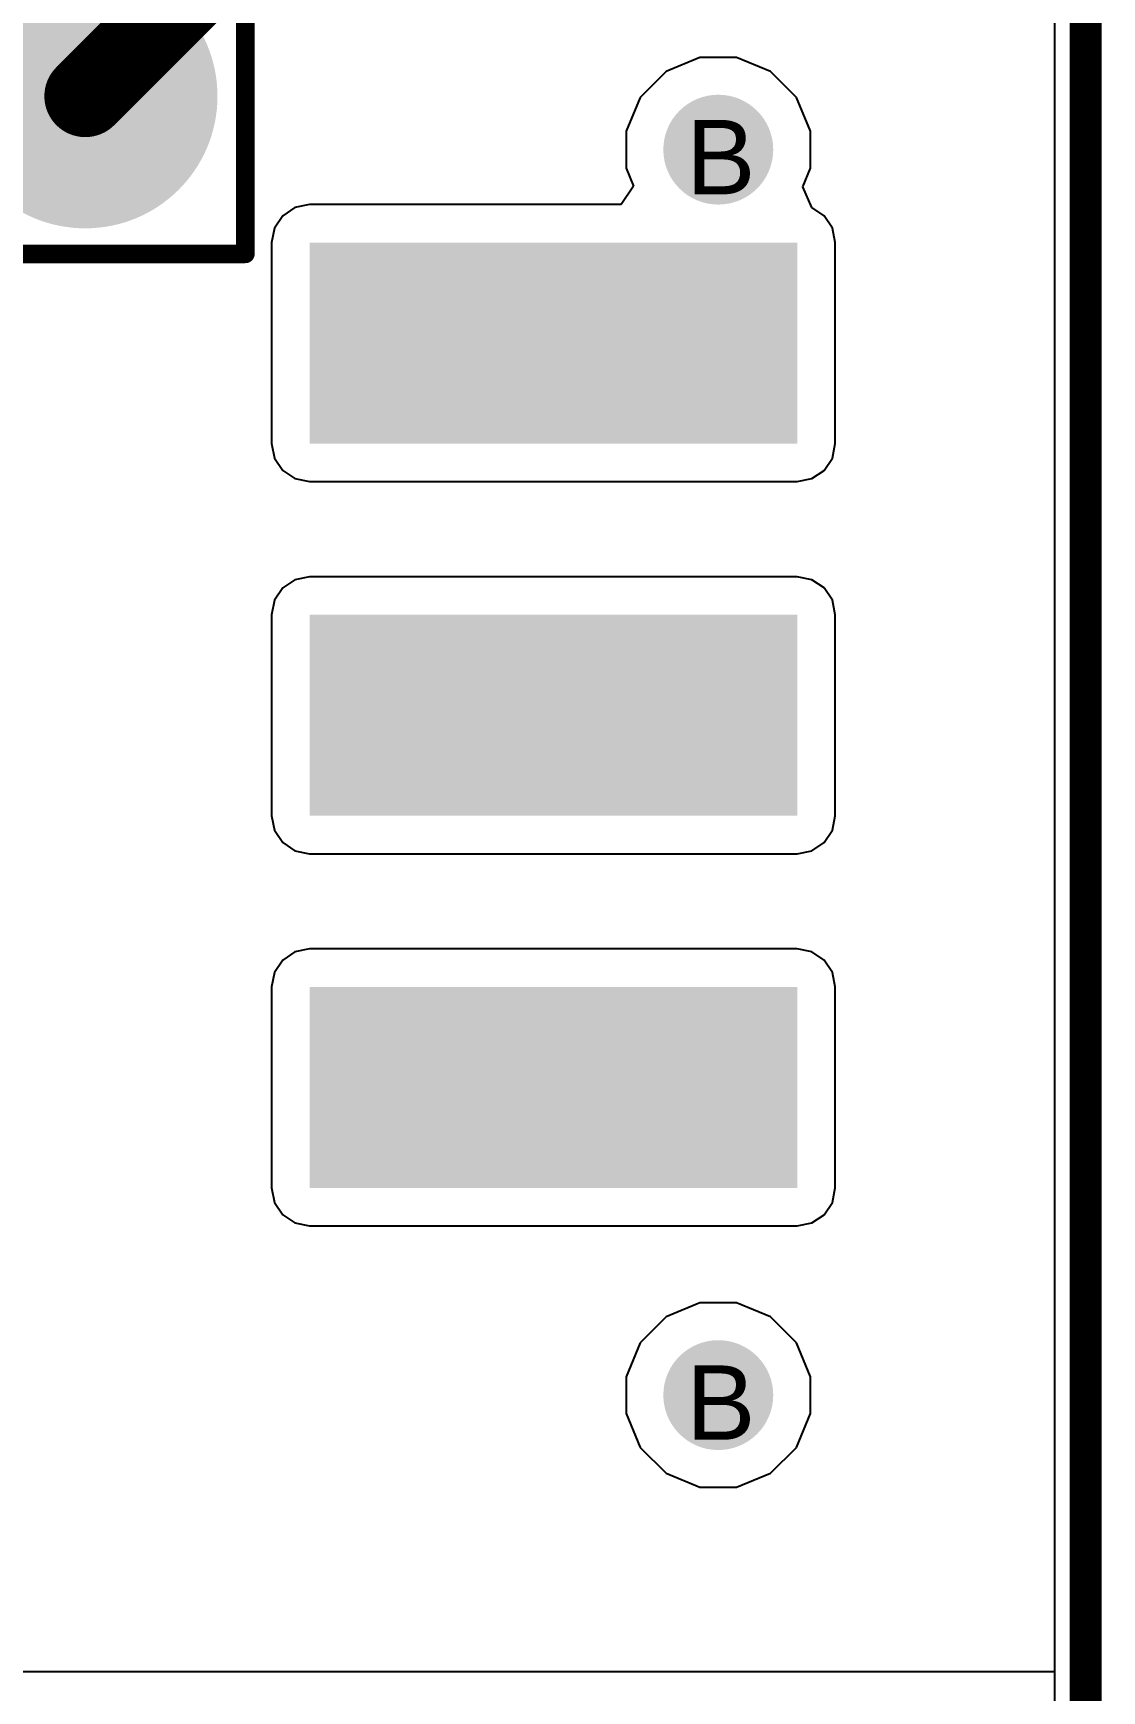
# Model space of a CAD drawing. Header units: inches. Extents: x 0 to 208, y 0 to 213.
# Drawn here: x 5.621 to 5.908, y 0.4509 to 0.8963 of the extents above; entities that cross this region are included whole.
import ezdxf

# ---------------------------------------------------------------- set-up
doc = ezdxf.new("R2010")
doc.units = ezdxf.units.IN
doc.header["$MEASUREMENT"] = 0
for name, color, linetype in [('Board_Outline', 216, 'Continuous'), ('Bottom Layer', 5, 'Continuous'), ('Bottom Overlay', 54, 'Continuous'), ('Bottom Solder', 6, 'Continuous'), ('Drill Drawing', 1, 'Continuous'), ('Keep-Out Layer', 6, 'Continuous'), ('L2_GND1', 16, 'Continuous'), ('L3_SIG1', 76, 'Continuous'), ('L4_PWR', 90, 'Continuous'), ('L5_GND2', 156, 'Continuous'), ('L6_SIG2', 130, 'Continuous'), ('L7_GND3', 216, 'Continuous'), ('Pad Holes', 156, 'Continuous'), ('Top Layer', 1, 'Continuous'), ('Top Overlay', 2, 'Continuous'), ('Top Paste', 8, 'Continuous'), ('Top Solder', 216, 'Continuous')]:
    doc.layers.add(name, color=color, linetype=linetype)
doc.styles.add('Arial', font='', dxfattribs={"height": 0.2})
doc.styles.get('Arial').set_extended_font_data('Arial')

# ---------------------------------------------------------------- blocks, each defined once
blk = doc.blocks.new('P____4_P___250')
at = {"layer": 'Top Layer'}
h = blk.add_hatch(color=1, dxfattribs=at)
edge = h.paths.add_edge_path()
edge.add_arc((-0.14764, 0), 0.0315, 0, 360)
h = blk.add_hatch(color=1, dxfattribs=at)
edge = h.paths.add_edge_path()
edge.add_arc((-0.04921, 0), 0.0315, 0, 360)
h = blk.add_hatch(color=1, dxfattribs=at)
edge = h.paths.add_edge_path()
edge.add_arc((0.04921, 0), 0.0315, 0, 360)
h = blk.add_hatch(color=1, dxfattribs=at)
edge = h.paths.add_edge_path()
edge.add_arc((0.14764, 0), 0.0315, 0, 360)
at = {"layer": 'Top Paste'}
h = blk.add_hatch(color=8, dxfattribs=at)
edge = h.paths.add_edge_path()
edge.add_arc((-0.14764, 0), 0.0315, 0, 360)
h = blk.add_hatch(color=8, dxfattribs=at)
edge = h.paths.add_edge_path()
edge.add_arc((-0.04921, 0), 0.0315, 0, 360)
h = blk.add_hatch(color=8, dxfattribs=at)
edge = h.paths.add_edge_path()
edge.add_arc((0.04921, 0), 0.0315, 0, 360)
h = blk.add_hatch(color=8, dxfattribs=at)
edge = h.paths.add_edge_path()
edge.add_arc((0.14764, 0), 0.0315, 0, 360)
at = {"layer": 'Top Solder'}
h = blk.add_hatch(color=216, dxfattribs=at)
edge = h.paths.add_edge_path()
edge.add_arc((-0.14764, 0), 0.0355, 0, 360)
h = blk.add_hatch(color=216, dxfattribs=at)
edge = h.paths.add_edge_path()
edge.add_arc((-0.04921, 0), 0.0355, 0, 360)
h = blk.add_hatch(color=216, dxfattribs=at)
edge = h.paths.add_edge_path()
edge.add_arc((0.04921, 0), 0.0355, 0, 360)
h = blk.add_hatch(color=216, dxfattribs=at)
edge = h.paths.add_edge_path()
edge.add_arc((0.14764, 0), 0.0355, 0, 360)
at = {"layer": 'Top Overlay'}
for points in [[(0.19, 0.043, 0.005, 0.005, 0), (-0.19, 0.043, 0.005, 0.005, 0)], [(-0.19, -0.043, 0.005, 0.005, 0), (-0.19, 0.043, 0.005, 0.005, 0)], [(0.19, -0.043, 0.005, 0.005, 0), (0.19, 0.043, 0.005, 0.005, 0)], [(-0.196, -0.005, 0.005, 0.005, 0), (-0.201, 0, 0.005, 0.005, 0)], [(-0.201, -0.01, 0.005, 0.005, 0), (-0.201, 0, 0.005, 0.005, 0)], [(-0.201, -0.01, 0.005, 0.005, 0), (-0.196, -0.005, 0.005, 0.005, 0)], [(0.19, -0.043, 0.005, 0.005, 0), (-0.19, -0.043, 0.005, 0.005, 0)]]:
    blk.add_lwpolyline(points, format="xyseb", dxfattribs=at)
for points in [[(-0.19125, 0.043, 0.0025, 0.0025, 1), (-0.18875, 0.043, 0.0025, 0.0025, 1)], [(-0.19125, 0.043, 0.0025, 0.0025, 1), (-0.18875, 0.043, 0.0025, 0.0025, 1)], [(0.18875, 0.043, 0.0025, 0.0025, 1), (0.19125, 0.043, 0.0025, 0.0025, 1)], [(0.18875, 0.043, 0.0025, 0.0025, 1), (0.19125, 0.043, 0.0025, 0.0025, 1)], [(-0.20225, 0, 0.0025, 0.0025, 1), (-0.19975, 0, 0.0025, 0.0025, 1)], [(-0.20225, 0, 0.0025, 0.0025, 1), (-0.19975, 0, 0.0025, 0.0025, 1)], [(-0.19725, -0.005, 0.0025, 0.0025, 1), (-0.19475, -0.005, 0.0025, 0.0025, 1)], [(-0.19725, -0.005, 0.0025, 0.0025, 1), (-0.19475, -0.005, 0.0025, 0.0025, 1)], [(-0.20225, -0.01, 0.0025, 0.0025, 1), (-0.19975, -0.01, 0.0025, 0.0025, 1)], [(-0.20225, -0.01, 0.0025, 0.0025, 1), (-0.19975, -0.01, 0.0025, 0.0025, 1)], [(-0.19125, -0.043, 0.0025, 0.0025, 1), (-0.18875, -0.043, 0.0025, 0.0025, 1)], [(-0.19125, -0.043, 0.0025, 0.0025, 1), (-0.18875, -0.043, 0.0025, 0.0025, 1)], [(0.18875, -0.043, 0.0025, 0.0025, 1), (0.19125, -0.043, 0.0025, 0.0025, 1)], [(0.18875, -0.043, 0.0025, 0.0025, 1), (0.19125, -0.043, 0.0025, 0.0025, 1)]]:
    blk.add_lwpolyline(points, format="xyseb", close=True, dxfattribs=at)
blk = doc.blocks.new('XKNANO_113_B_281')
at = {"layer": 'Bottom Solder'}
for points in [[(-0.20085, 0.22014), (-0.19285, 0.22014), (-0.19285, 0.21214), (-0.20085, 0.21214)], [(0.13379, 0.22014), (0.14179, 0.22014), (0.14179, 0.21214), (0.13379, 0.21214)]]:
    blk.add_hatch(color=6, dxfattribs=at).paths.add_polyline_path(points)
at = {"layer": 'Keep-Out Layer'}
for points in [[(-0.17189, 0.10636), (-0.11789, 0.10636), (-0.11789, 0.23736), (-0.17189, 0.23736)], [(-0.07189, 0.10637), (-0.01789, 0.10637), (-0.01789, 0.23737), (-0.07189, 0.23737)], [(0.02811, 0.10637), (0.08211, 0.10637), (0.08211, 0.23737), (0.02811, 0.23737)]]:
    blk.add_hatch(color=6, dxfattribs=at).paths.add_polyline_path(points)
at = {"layer": 'Pad Holes'}
h = blk.add_hatch(color=7, dxfattribs=at)
edge = h.paths.add_edge_path()
edge.add_arc((-0.19685, 0.21614), 0.01476, 0, 360)
h = blk.add_hatch(color=7, dxfattribs=at)
edge = h.paths.add_edge_path()
edge.add_arc((0.13779, 0.21614), 0.01476, 0, 360)
at = {"layer": 'Top Solder'}
for points in [[(-0.20085, 0.22014), (-0.19285, 0.22014), (-0.19285, 0.21214), (-0.20085, 0.21214)], [(0.13379, 0.22014), (0.14179, 0.22014), (0.14179, 0.21214), (0.13379, 0.21214)]]:
    blk.add_hatch(color=216, dxfattribs=at).paths.add_polyline_path(points)
at = {"layer": 'Bottom Overlay'}
blk.add_lwpolyline([(0.256, 0.313, 0.005, 0.005, 0), (-0.257, 0.313, 0.005, 0.005, 0)], format="xyseb", dxfattribs=at)

msp = doc.modelspace()

# ---------------------------------------------------------------- linework, layer by layer
at = {"layer": 'Board_Outline'}
msp.add_lwpolyline([(5.90551, 0, 0.005, 0.005, 0), (5.90551, 4.33071, 0.005, 0.005, 0)], format="xyseb", dxfattribs=at)
at = {"layer": 'Bottom Layer'}
msp.add_line((5.90551, 0.37443), (5.90551, 1.51), dxfattribs=at)
at = {"layer": 'L2_GND1'}
for p, q in [((5.89532, 1.66572), (5.89532, 0.019)), ((5.80007, 0.88976), (5.79097, 0.88599)), ((5.80993, 0.88976), (5.80007, 0.88976)), ((5.81903, 0.88599), (5.80993, 0.88976)), ((5.79097, 0.88599), (5.78401, 0.87903)), ((5.82599, 0.87903), (5.81903, 0.88599)), ((5.78401, 0.87903), (5.78024, 0.86993)), ((5.82976, 0.86993), (5.82599, 0.87903)), ((5.78024, 0.86993), (5.78024, 0.86007)), ((5.82976, 0.86007), (5.82976, 0.86993)), ((5.78024, 0.86007), (5.78224, 0.85523)), ((5.82768, 0.85504), (5.82976, 0.86007)), ((5.78224, 0.85523), (5.7789, 0.85023)), ((5.83012, 0.84946), (5.82768, 0.85504)), ((5.68801, 0.84725), (5.6858, 0.84394)), ((5.69132, 0.84946), (5.68801, 0.84725)), ((5.69522, 0.85023), (5.69132, 0.84946)), ((5.7789, 0.85023), (5.69522, 0.85023)), ((5.83343, 0.84725), (5.83012, 0.84946)), ((5.83564, 0.84394), (5.83343, 0.84725)), ((5.6858, 0.84394), (5.68502, 0.84004)), ((5.83642, 0.84004), (5.83564, 0.84394)), ((5.68502, 0.84004), (5.68502, 0.78604)), ((5.83642, 0.78604), (5.83642, 0.84004)), ((5.68502, 0.78604), (5.6858, 0.78214)), ((5.83564, 0.78214), (5.83642, 0.78604)), ((5.6858, 0.78214), (5.68801, 0.77883)), ((5.83343, 0.77883), (5.83564, 0.78214)), ((5.68801, 0.77883), (5.69132, 0.77662)), ((5.69132, 0.77662), (5.69522, 0.77584)), ((5.69522, 0.77584), (5.82622, 0.77584)), ((5.82622, 0.77584), (5.83012, 0.77662)), ((5.83012, 0.77662), (5.83343, 0.77883)), ((5.69132, 0.74946), (5.68801, 0.74725)), ((5.69522, 0.75023), (5.69132, 0.74946)), ((5.82622, 0.75023), (5.69522, 0.75023)), ((5.83012, 0.74946), (5.82622, 0.75023)), ((5.83343, 0.74725), (5.83012, 0.74946)), ((5.6858, 0.74394), (5.68503, 0.74004)), ((5.68801, 0.74725), (5.6858, 0.74394)), ((5.83564, 0.74394), (5.83343, 0.74725)), ((5.83642, 0.74004), (5.83564, 0.74394)), ((5.68503, 0.74004), (5.68503, 0.68604)), ((5.83642, 0.68604), (5.83642, 0.74004)), ((5.68503, 0.68604), (5.6858, 0.68214)), ((5.83564, 0.68214), (5.83642, 0.68604)), ((5.6858, 0.68214), (5.68801, 0.67883)), ((5.83343, 0.67883), (5.83564, 0.68214)), ((5.68801, 0.67883), (5.69132, 0.67662)), ((5.83012, 0.67662), (5.83343, 0.67883)), ((5.69132, 0.67662), (5.69522, 0.67584)), ((5.69522, 0.67584), (5.82622, 0.67584)), ((5.82622, 0.67584), (5.83012, 0.67662)), ((5.68801, 0.64725), (5.6858, 0.64394)), ((5.69132, 0.64946), (5.68801, 0.64725)), ((5.69522, 0.65023), (5.69132, 0.64946)), ((5.82622, 0.65023), (5.69522, 0.65023)), ((5.83012, 0.64946), (5.82622, 0.65023)), ((5.83343, 0.64725), (5.83012, 0.64946)), ((5.83564, 0.64394), (5.83343, 0.64725)), ((5.6858, 0.64394), (5.68503, 0.64004)), ((5.83642, 0.64004), (5.83564, 0.64394)), ((5.68503, 0.64004), (5.68503, 0.58604)), ((5.83642, 0.58604), (5.83642, 0.64004)), ((5.68503, 0.58604), (5.6858, 0.58214)), ((5.83564, 0.58214), (5.83642, 0.58604)), ((5.6858, 0.58214), (5.68801, 0.57883)), ((5.83343, 0.57883), (5.83564, 0.58214)), ((5.68801, 0.57883), (5.69132, 0.57662)), ((5.69132, 0.57662), (5.69522, 0.57584)), ((5.69522, 0.57584), (5.82622, 0.57584)), ((5.82622, 0.57584), (5.83012, 0.57662)), ((5.83012, 0.57662), (5.83343, 0.57883)), ((5.80007, 0.55512), (5.79097, 0.55135)), ((5.80993, 0.55512), (5.80007, 0.55512)), ((5.81903, 0.55135), (5.80993, 0.55512)), ((5.79097, 0.55135), (5.78401, 0.54438)), ((5.82599, 0.54438), (5.81903, 0.55135)), ((5.78401, 0.54438), (5.78024, 0.53528)), ((5.82976, 0.53528), (5.82599, 0.54438)), ((5.78024, 0.53528), (5.78024, 0.52543)), ((5.82976, 0.52543), (5.82976, 0.53528)), ((5.78024, 0.52543), (5.78401, 0.51633)), ((5.82599, 0.51633), (5.82976, 0.52543)), ((5.78401, 0.51633), (5.79097, 0.50936)), ((5.81903, 0.50936), (5.82599, 0.51633)), ((5.79097, 0.50936), (5.80007, 0.50559)), ((5.80993, 0.50559), (5.81903, 0.50936)), ((5.80007, 0.50559), (5.80993, 0.50559))]:
    msp.add_line(p, q, dxfattribs=at)
at = {"layer": 'L3_SIG1'}
for p, q in [((5.89532, 4.32051), (5.89532, 0.0102)), ((5.80007, 0.88976), (5.79097, 0.88599)), ((5.80993, 0.88976), (5.80007, 0.88976)), ((5.81903, 0.88599), (5.80993, 0.88976)), ((5.79097, 0.88599), (5.78401, 0.87903)), ((5.82599, 0.87903), (5.81903, 0.88599)), ((5.78401, 0.87903), (5.78024, 0.86993)), ((5.82976, 0.86993), (5.82599, 0.87903)), ((5.78024, 0.86993), (5.78024, 0.86007)), ((5.82976, 0.86007), (5.82976, 0.86993)), ((5.78024, 0.86007), (5.78224, 0.85523)), ((5.82768, 0.85504), (5.82976, 0.86007)), ((5.78224, 0.85523), (5.7789, 0.85023)), ((5.83012, 0.84946), (5.82768, 0.85504)), ((5.68801, 0.84725), (5.6858, 0.84394)), ((5.69132, 0.84946), (5.68801, 0.84725)), ((5.69522, 0.85023), (5.69132, 0.84946)), ((5.7789, 0.85023), (5.69522, 0.85023)), ((5.83343, 0.84725), (5.83012, 0.84946)), ((5.83564, 0.84394), (5.83343, 0.84725)), ((5.6858, 0.84394), (5.68502, 0.84004)), ((5.83642, 0.84004), (5.83564, 0.84394)), ((5.68502, 0.84004), (5.68502, 0.78604)), ((5.83642, 0.78604), (5.83642, 0.84004)), ((5.68502, 0.78604), (5.6858, 0.78214)), ((5.83564, 0.78214), (5.83642, 0.78604)), ((5.6858, 0.78214), (5.68801, 0.77883)), ((5.83343, 0.77883), (5.83564, 0.78214)), ((5.68801, 0.77883), (5.69132, 0.77662)), ((5.69132, 0.77662), (5.69522, 0.77584)), ((5.69522, 0.77584), (5.82622, 0.77584)), ((5.82622, 0.77584), (5.83012, 0.77662)), ((5.83012, 0.77662), (5.83343, 0.77883)), ((5.69132, 0.74946), (5.68801, 0.74725)), ((5.69522, 0.75023), (5.69132, 0.74946)), ((5.82622, 0.75023), (5.69522, 0.75023)), ((5.83012, 0.74946), (5.82622, 0.75023)), ((5.83343, 0.74725), (5.83012, 0.74946)), ((5.6858, 0.74394), (5.68503, 0.74004)), ((5.68801, 0.74725), (5.6858, 0.74394)), ((5.83564, 0.74394), (5.83343, 0.74725)), ((5.83642, 0.74004), (5.83564, 0.74394)), ((5.68503, 0.74004), (5.68503, 0.68604)), ((5.83642, 0.68604), (5.83642, 0.74004)), ((5.68503, 0.68604), (5.6858, 0.68214)), ((5.83564, 0.68214), (5.83642, 0.68604)), ((5.6858, 0.68214), (5.68801, 0.67883)), ((5.83343, 0.67883), (5.83564, 0.68214)), ((5.68801, 0.67883), (5.69132, 0.67662)), ((5.83012, 0.67662), (5.83343, 0.67883)), ((5.69132, 0.67662), (5.69522, 0.67584)), ((5.69522, 0.67584), (5.82622, 0.67584)), ((5.82622, 0.67584), (5.83012, 0.67662)), ((5.68801, 0.64725), (5.6858, 0.64394)), ((5.69132, 0.64946), (5.68801, 0.64725)), ((5.69522, 0.65023), (5.69132, 0.64946)), ((5.82622, 0.65023), (5.69522, 0.65023)), ((5.83012, 0.64946), (5.82622, 0.65023)), ((5.83343, 0.64725), (5.83012, 0.64946)), ((5.83564, 0.64394), (5.83343, 0.64725)), ((5.6858, 0.64394), (5.68503, 0.64004)), ((5.83642, 0.64004), (5.83564, 0.64394)), ((5.68503, 0.64004), (5.68503, 0.58604)), ((5.83642, 0.58604), (5.83642, 0.64004)), ((5.68503, 0.58604), (5.6858, 0.58214)), ((5.83564, 0.58214), (5.83642, 0.58604)), ((5.6858, 0.58214), (5.68801, 0.57883)), ((5.83343, 0.57883), (5.83564, 0.58214)), ((5.68801, 0.57883), (5.69132, 0.57662)), ((5.69132, 0.57662), (5.69522, 0.57584)), ((5.69522, 0.57584), (5.82622, 0.57584)), ((5.82622, 0.57584), (5.83012, 0.57662)), ((5.83012, 0.57662), (5.83343, 0.57883)), ((5.80007, 0.55512), (5.79097, 0.55135)), ((5.80993, 0.55512), (5.80007, 0.55512)), ((5.81903, 0.55135), (5.80993, 0.55512)), ((5.79097, 0.55135), (5.78401, 0.54438)), ((5.82599, 0.54438), (5.81903, 0.55135)), ((5.78401, 0.54438), (5.78024, 0.53528)), ((5.82976, 0.53528), (5.82599, 0.54438)), ((5.78024, 0.53528), (5.78024, 0.52543)), ((5.82976, 0.52543), (5.82976, 0.53528)), ((5.78024, 0.52543), (5.78401, 0.51633)), ((5.82599, 0.51633), (5.82976, 0.52543)), ((5.78401, 0.51633), (5.79097, 0.50936)), ((5.81903, 0.50936), (5.82599, 0.51633)), ((5.79097, 0.50936), (5.80007, 0.50559)), ((5.80993, 0.50559), (5.81903, 0.50936)), ((5.80007, 0.50559), (5.80993, 0.50559))]:
    msp.add_line(p, q, dxfattribs=at)
at = {"layer": 'L4_PWR'}
for p, q in [((5.89532, 1.66572), (5.89532, 0.456)), ((5.80007, 0.88976), (5.79097, 0.88599)), ((5.80993, 0.88976), (5.80007, 0.88976)), ((5.81903, 0.88599), (5.80993, 0.88976)), ((5.79097, 0.88599), (5.78401, 0.87903)), ((5.82599, 0.87903), (5.81903, 0.88599)), ((5.78401, 0.87903), (5.78024, 0.86993)), ((5.82976, 0.86993), (5.82599, 0.87903)), ((5.78024, 0.86993), (5.78024, 0.86007)), ((5.82976, 0.86007), (5.82976, 0.86993)), ((5.78024, 0.86007), (5.78224, 0.85523)), ((5.82768, 0.85504), (5.82976, 0.86007)), ((5.78224, 0.85523), (5.7789, 0.85023)), ((5.83012, 0.84946), (5.82768, 0.85504)), ((5.68801, 0.84725), (5.6858, 0.84394)), ((5.69132, 0.84946), (5.68801, 0.84725)), ((5.69522, 0.85023), (5.69132, 0.84946)), ((5.7789, 0.85023), (5.69522, 0.85023)), ((5.83343, 0.84725), (5.83012, 0.84946)), ((5.83564, 0.84394), (5.83343, 0.84725)), ((5.6858, 0.84394), (5.68502, 0.84004)), ((5.83642, 0.84004), (5.83564, 0.84394)), ((5.68502, 0.84004), (5.68502, 0.78604)), ((5.83642, 0.78604), (5.83642, 0.84004)), ((5.68502, 0.78604), (5.6858, 0.78214)), ((5.83564, 0.78214), (5.83642, 0.78604)), ((5.6858, 0.78214), (5.68801, 0.77883)), ((5.83343, 0.77883), (5.83564, 0.78214)), ((5.68801, 0.77883), (5.69132, 0.77662)), ((5.69132, 0.77662), (5.69522, 0.77584)), ((5.69522, 0.77584), (5.82622, 0.77584)), ((5.82622, 0.77584), (5.83012, 0.77662)), ((5.83012, 0.77662), (5.83343, 0.77883)), ((5.69132, 0.74946), (5.68801, 0.74725)), ((5.69522, 0.75023), (5.69132, 0.74946)), ((5.82622, 0.75023), (5.69522, 0.75023)), ((5.83012, 0.74946), (5.82622, 0.75023)), ((5.83343, 0.74725), (5.83012, 0.74946)), ((5.6858, 0.74394), (5.68503, 0.74004)), ((5.68801, 0.74725), (5.6858, 0.74394)), ((5.83564, 0.74394), (5.83343, 0.74725)), ((5.83642, 0.74004), (5.83564, 0.74394)), ((5.68503, 0.74004), (5.68503, 0.68604)), ((5.83642, 0.68604), (5.83642, 0.74004)), ((5.68503, 0.68604), (5.6858, 0.68214)), ((5.83564, 0.68214), (5.83642, 0.68604)), ((5.6858, 0.68214), (5.68801, 0.67883)), ((5.83343, 0.67883), (5.83564, 0.68214)), ((5.68801, 0.67883), (5.69132, 0.67662)), ((5.83012, 0.67662), (5.83343, 0.67883)), ((5.69132, 0.67662), (5.69522, 0.67584)), ((5.69522, 0.67584), (5.82622, 0.67584)), ((5.82622, 0.67584), (5.83012, 0.67662)), ((5.68801, 0.64725), (5.6858, 0.64394)), ((5.69132, 0.64946), (5.68801, 0.64725)), ((5.69522, 0.65023), (5.69132, 0.64946)), ((5.82622, 0.65023), (5.69522, 0.65023)), ((5.83012, 0.64946), (5.82622, 0.65023)), ((5.83343, 0.64725), (5.83012, 0.64946)), ((5.83564, 0.64394), (5.83343, 0.64725)), ((5.6858, 0.64394), (5.68503, 0.64004)), ((5.83642, 0.64004), (5.83564, 0.64394)), ((5.68503, 0.64004), (5.68503, 0.58604)), ((5.83642, 0.58604), (5.83642, 0.64004)), ((5.68503, 0.58604), (5.6858, 0.58214)), ((5.83564, 0.58214), (5.83642, 0.58604)), ((5.6858, 0.58214), (5.68801, 0.57883)), ((5.83343, 0.57883), (5.83564, 0.58214)), ((5.68801, 0.57883), (5.69132, 0.57662)), ((5.69132, 0.57662), (5.69522, 0.57584)), ((5.69522, 0.57584), (5.82622, 0.57584)), ((5.82622, 0.57584), (5.83012, 0.57662)), ((5.83012, 0.57662), (5.83343, 0.57883)), ((5.80007, 0.55512), (5.79097, 0.55135)), ((5.80993, 0.55512), (5.80007, 0.55512)), ((5.81903, 0.55135), (5.80993, 0.55512)), ((5.79097, 0.55135), (5.78401, 0.54438)), ((5.82599, 0.54438), (5.81903, 0.55135)), ((5.78401, 0.54438), (5.78024, 0.53528)), ((5.82976, 0.53528), (5.82599, 0.54438)), ((5.78024, 0.53528), (5.78024, 0.52543)), ((5.82976, 0.52543), (5.82976, 0.53528)), ((5.78024, 0.52543), (5.78401, 0.51633)), ((5.82599, 0.51633), (5.82976, 0.52543)), ((5.78401, 0.51633), (5.79097, 0.50936)), ((5.81903, 0.50936), (5.82599, 0.51633)), ((5.79097, 0.50936), (5.80007, 0.50559)), ((5.80993, 0.50559), (5.81903, 0.50936)), ((5.80007, 0.50559), (5.80993, 0.50559)), ((5.89532, 0.456), (5.103, 0.456))]:
    msp.add_line(p, q, dxfattribs=at)
at = {"layer": 'L5_GND2'}
for p, q in [((5.89532, 4.32051), (5.89532, 0.0102)), ((5.80007, 0.88976), (5.79097, 0.88599)), ((5.80993, 0.88976), (5.80007, 0.88976)), ((5.81903, 0.88599), (5.80993, 0.88976)), ((5.79097, 0.88599), (5.78401, 0.87903)), ((5.82599, 0.87903), (5.81903, 0.88599)), ((5.78401, 0.87903), (5.78024, 0.86993)), ((5.82976, 0.86993), (5.82599, 0.87903)), ((5.78024, 0.86993), (5.78024, 0.86007)), ((5.82976, 0.86007), (5.82976, 0.86993)), ((5.78024, 0.86007), (5.78224, 0.85523)), ((5.82768, 0.85504), (5.82976, 0.86007)), ((5.78224, 0.85523), (5.7789, 0.85023)), ((5.83012, 0.84946), (5.82768, 0.85504)), ((5.68801, 0.84725), (5.6858, 0.84394)), ((5.69132, 0.84946), (5.68801, 0.84725)), ((5.69522, 0.85023), (5.69132, 0.84946)), ((5.7789, 0.85023), (5.69522, 0.85023)), ((5.83343, 0.84725), (5.83012, 0.84946)), ((5.83564, 0.84394), (5.83343, 0.84725)), ((5.6858, 0.84394), (5.68502, 0.84004)), ((5.83642, 0.84004), (5.83564, 0.84394)), ((5.68502, 0.84004), (5.68502, 0.78604)), ((5.83642, 0.78604), (5.83642, 0.84004)), ((5.68502, 0.78604), (5.6858, 0.78214)), ((5.83564, 0.78214), (5.83642, 0.78604)), ((5.6858, 0.78214), (5.68801, 0.77883)), ((5.83343, 0.77883), (5.83564, 0.78214)), ((5.68801, 0.77883), (5.69132, 0.77662)), ((5.69132, 0.77662), (5.69522, 0.77584)), ((5.69522, 0.77584), (5.82622, 0.77584)), ((5.82622, 0.77584), (5.83012, 0.77662)), ((5.83012, 0.77662), (5.83343, 0.77883)), ((5.69132, 0.74946), (5.68801, 0.74725)), ((5.69522, 0.75023), (5.69132, 0.74946)), ((5.82622, 0.75023), (5.69522, 0.75023)), ((5.83012, 0.74946), (5.82622, 0.75023)), ((5.83343, 0.74725), (5.83012, 0.74946)), ((5.6858, 0.74394), (5.68503, 0.74004)), ((5.68801, 0.74725), (5.6858, 0.74394)), ((5.83564, 0.74394), (5.83343, 0.74725)), ((5.83642, 0.74004), (5.83564, 0.74394)), ((5.68503, 0.74004), (5.68503, 0.68604)), ((5.83642, 0.68604), (5.83642, 0.74004)), ((5.68503, 0.68604), (5.6858, 0.68214)), ((5.83564, 0.68214), (5.83642, 0.68604)), ((5.6858, 0.68214), (5.68801, 0.67883)), ((5.83343, 0.67883), (5.83564, 0.68214)), ((5.68801, 0.67883), (5.69132, 0.67662)), ((5.83012, 0.67662), (5.83343, 0.67883)), ((5.69132, 0.67662), (5.69522, 0.67584)), ((5.69522, 0.67584), (5.82622, 0.67584)), ((5.82622, 0.67584), (5.83012, 0.67662)), ((5.68801, 0.64725), (5.6858, 0.64394)), ((5.69132, 0.64946), (5.68801, 0.64725)), ((5.69522, 0.65023), (5.69132, 0.64946)), ((5.82622, 0.65023), (5.69522, 0.65023)), ((5.83012, 0.64946), (5.82622, 0.65023)), ((5.83343, 0.64725), (5.83012, 0.64946)), ((5.83564, 0.64394), (5.83343, 0.64725)), ((5.6858, 0.64394), (5.68503, 0.64004)), ((5.83642, 0.64004), (5.83564, 0.64394)), ((5.68503, 0.64004), (5.68503, 0.58604)), ((5.83642, 0.58604), (5.83642, 0.64004)), ((5.68503, 0.58604), (5.6858, 0.58214)), ((5.83564, 0.58214), (5.83642, 0.58604)), ((5.6858, 0.58214), (5.68801, 0.57883)), ((5.83343, 0.57883), (5.83564, 0.58214)), ((5.68801, 0.57883), (5.69132, 0.57662)), ((5.69132, 0.57662), (5.69522, 0.57584)), ((5.69522, 0.57584), (5.82622, 0.57584)), ((5.82622, 0.57584), (5.83012, 0.57662)), ((5.83012, 0.57662), (5.83343, 0.57883)), ((5.80007, 0.55512), (5.79097, 0.55135)), ((5.80993, 0.55512), (5.80007, 0.55512)), ((5.81903, 0.55135), (5.80993, 0.55512)), ((5.79097, 0.55135), (5.78401, 0.54438)), ((5.82599, 0.54438), (5.81903, 0.55135)), ((5.78401, 0.54438), (5.78024, 0.53528)), ((5.82976, 0.53528), (5.82599, 0.54438)), ((5.78024, 0.53528), (5.78024, 0.52543)), ((5.82976, 0.52543), (5.82976, 0.53528)), ((5.78024, 0.52543), (5.78401, 0.51633)), ((5.82599, 0.51633), (5.82976, 0.52543)), ((5.78401, 0.51633), (5.79097, 0.50936)), ((5.81903, 0.50936), (5.82599, 0.51633)), ((5.79097, 0.50936), (5.80007, 0.50559)), ((5.80993, 0.50559), (5.81903, 0.50936)), ((5.80007, 0.50559), (5.80993, 0.50559))]:
    msp.add_line(p, q, dxfattribs=at)
at = {"layer": 'L6_SIG2'}
for p, q in [((5.89532, 4.32051), (5.89532, 0.0102)), ((5.80007, 0.88976), (5.79097, 0.88599)), ((5.80993, 0.88976), (5.80007, 0.88976)), ((5.81903, 0.88599), (5.80993, 0.88976)), ((5.79097, 0.88599), (5.78401, 0.87903)), ((5.82599, 0.87903), (5.81903, 0.88599)), ((5.78401, 0.87903), (5.78024, 0.86993)), ((5.82976, 0.86993), (5.82599, 0.87903)), ((5.78024, 0.86993), (5.78024, 0.86007)), ((5.82976, 0.86007), (5.82976, 0.86993)), ((5.78024, 0.86007), (5.78224, 0.85523)), ((5.82768, 0.85504), (5.82976, 0.86007)), ((5.78224, 0.85523), (5.7789, 0.85023)), ((5.83012, 0.84946), (5.82768, 0.85504)), ((5.68801, 0.84725), (5.6858, 0.84394)), ((5.69132, 0.84946), (5.68801, 0.84725)), ((5.69522, 0.85023), (5.69132, 0.84946)), ((5.7789, 0.85023), (5.69522, 0.85023)), ((5.83343, 0.84725), (5.83012, 0.84946)), ((5.83564, 0.84394), (5.83343, 0.84725)), ((5.6858, 0.84394), (5.68502, 0.84004)), ((5.83642, 0.84004), (5.83564, 0.84394)), ((5.68502, 0.84004), (5.68502, 0.78604)), ((5.83642, 0.78604), (5.83642, 0.84004)), ((5.68502, 0.78604), (5.6858, 0.78214)), ((5.83564, 0.78214), (5.83642, 0.78604)), ((5.6858, 0.78214), (5.68801, 0.77883)), ((5.83343, 0.77883), (5.83564, 0.78214)), ((5.68801, 0.77883), (5.69132, 0.77662)), ((5.69132, 0.77662), (5.69522, 0.77584)), ((5.69522, 0.77584), (5.82622, 0.77584)), ((5.82622, 0.77584), (5.83012, 0.77662)), ((5.83012, 0.77662), (5.83343, 0.77883)), ((5.69132, 0.74946), (5.68801, 0.74725)), ((5.69522, 0.75023), (5.69132, 0.74946)), ((5.82622, 0.75023), (5.69522, 0.75023)), ((5.83012, 0.74946), (5.82622, 0.75023)), ((5.83343, 0.74725), (5.83012, 0.74946)), ((5.6858, 0.74394), (5.68503, 0.74004)), ((5.68801, 0.74725), (5.6858, 0.74394)), ((5.83564, 0.74394), (5.83343, 0.74725)), ((5.83642, 0.74004), (5.83564, 0.74394)), ((5.68503, 0.74004), (5.68503, 0.68604)), ((5.83642, 0.68604), (5.83642, 0.74004)), ((5.68503, 0.68604), (5.6858, 0.68214)), ((5.83564, 0.68214), (5.83642, 0.68604)), ((5.6858, 0.68214), (5.68801, 0.67883)), ((5.83343, 0.67883), (5.83564, 0.68214)), ((5.68801, 0.67883), (5.69132, 0.67662)), ((5.83012, 0.67662), (5.83343, 0.67883)), ((5.69132, 0.67662), (5.69522, 0.67584)), ((5.69522, 0.67584), (5.82622, 0.67584)), ((5.82622, 0.67584), (5.83012, 0.67662)), ((5.68801, 0.64725), (5.6858, 0.64394)), ((5.69132, 0.64946), (5.68801, 0.64725)), ((5.69522, 0.65023), (5.69132, 0.64946)), ((5.82622, 0.65023), (5.69522, 0.65023)), ((5.83012, 0.64946), (5.82622, 0.65023)), ((5.83343, 0.64725), (5.83012, 0.64946)), ((5.83564, 0.64394), (5.83343, 0.64725)), ((5.6858, 0.64394), (5.68503, 0.64004)), ((5.83642, 0.64004), (5.83564, 0.64394)), ((5.68503, 0.64004), (5.68503, 0.58604)), ((5.83642, 0.58604), (5.83642, 0.64004)), ((5.68503, 0.58604), (5.6858, 0.58214)), ((5.83564, 0.58214), (5.83642, 0.58604)), ((5.6858, 0.58214), (5.68801, 0.57883)), ((5.83343, 0.57883), (5.83564, 0.58214)), ((5.68801, 0.57883), (5.69132, 0.57662)), ((5.69132, 0.57662), (5.69522, 0.57584)), ((5.69522, 0.57584), (5.82622, 0.57584)), ((5.82622, 0.57584), (5.83012, 0.57662)), ((5.83012, 0.57662), (5.83343, 0.57883)), ((5.80007, 0.55512), (5.79097, 0.55135)), ((5.80993, 0.55512), (5.80007, 0.55512)), ((5.81903, 0.55135), (5.80993, 0.55512)), ((5.79097, 0.55135), (5.78401, 0.54438)), ((5.82599, 0.54438), (5.81903, 0.55135)), ((5.78401, 0.54438), (5.78024, 0.53528)), ((5.82976, 0.53528), (5.82599, 0.54438)), ((5.78024, 0.53528), (5.78024, 0.52543)), ((5.82976, 0.52543), (5.82976, 0.53528)), ((5.78024, 0.52543), (5.78401, 0.51633)), ((5.82599, 0.51633), (5.82976, 0.52543)), ((5.78401, 0.51633), (5.79097, 0.50936)), ((5.81903, 0.50936), (5.82599, 0.51633)), ((5.79097, 0.50936), (5.80007, 0.50559)), ((5.80993, 0.50559), (5.81903, 0.50936)), ((5.80007, 0.50559), (5.80993, 0.50559))]:
    msp.add_line(p, q, dxfattribs=at)
at = {"layer": 'L7_GND3'}
for p, q in [((5.89532, 4.32051), (5.89532, 0.0102)), ((5.80007, 0.88976), (5.79097, 0.88599)), ((5.80993, 0.88976), (5.80007, 0.88976)), ((5.81903, 0.88599), (5.80993, 0.88976)), ((5.79097, 0.88599), (5.78401, 0.87903)), ((5.82599, 0.87903), (5.81903, 0.88599)), ((5.78401, 0.87903), (5.78024, 0.86993)), ((5.82976, 0.86993), (5.82599, 0.87903)), ((5.78024, 0.86993), (5.78024, 0.86007)), ((5.82976, 0.86007), (5.82976, 0.86993)), ((5.78024, 0.86007), (5.78224, 0.85523)), ((5.82768, 0.85504), (5.82976, 0.86007)), ((5.78224, 0.85523), (5.7789, 0.85023)), ((5.83012, 0.84946), (5.82768, 0.85504)), ((5.68801, 0.84725), (5.6858, 0.84394)), ((5.69132, 0.84946), (5.68801, 0.84725)), ((5.69522, 0.85023), (5.69132, 0.84946)), ((5.7789, 0.85023), (5.69522, 0.85023)), ((5.83343, 0.84725), (5.83012, 0.84946)), ((5.83564, 0.84394), (5.83343, 0.84725)), ((5.6858, 0.84394), (5.68502, 0.84004)), ((5.83642, 0.84004), (5.83564, 0.84394)), ((5.68502, 0.84004), (5.68502, 0.78604)), ((5.83642, 0.78604), (5.83642, 0.84004)), ((5.68502, 0.78604), (5.6858, 0.78214)), ((5.83564, 0.78214), (5.83642, 0.78604)), ((5.6858, 0.78214), (5.68801, 0.77883)), ((5.83343, 0.77883), (5.83564, 0.78214)), ((5.68801, 0.77883), (5.69132, 0.77662)), ((5.69132, 0.77662), (5.69522, 0.77584)), ((5.69522, 0.77584), (5.82622, 0.77584)), ((5.82622, 0.77584), (5.83012, 0.77662)), ((5.83012, 0.77662), (5.83343, 0.77883)), ((5.69132, 0.74946), (5.68801, 0.74725)), ((5.69522, 0.75023), (5.69132, 0.74946)), ((5.82622, 0.75023), (5.69522, 0.75023)), ((5.83012, 0.74946), (5.82622, 0.75023)), ((5.83343, 0.74725), (5.83012, 0.74946)), ((5.6858, 0.74394), (5.68503, 0.74004)), ((5.68801, 0.74725), (5.6858, 0.74394)), ((5.83564, 0.74394), (5.83343, 0.74725)), ((5.83642, 0.74004), (5.83564, 0.74394)), ((5.68503, 0.74004), (5.68503, 0.68604)), ((5.83642, 0.68604), (5.83642, 0.74004)), ((5.68503, 0.68604), (5.6858, 0.68214)), ((5.83564, 0.68214), (5.83642, 0.68604)), ((5.6858, 0.68214), (5.68801, 0.67883)), ((5.83343, 0.67883), (5.83564, 0.68214)), ((5.68801, 0.67883), (5.69132, 0.67662)), ((5.83012, 0.67662), (5.83343, 0.67883)), ((5.69132, 0.67662), (5.69522, 0.67584)), ((5.69522, 0.67584), (5.82622, 0.67584)), ((5.82622, 0.67584), (5.83012, 0.67662)), ((5.68801, 0.64725), (5.6858, 0.64394)), ((5.69132, 0.64946), (5.68801, 0.64725)), ((5.69522, 0.65023), (5.69132, 0.64946)), ((5.82622, 0.65023), (5.69522, 0.65023)), ((5.83012, 0.64946), (5.82622, 0.65023)), ((5.83343, 0.64725), (5.83012, 0.64946)), ((5.83564, 0.64394), (5.83343, 0.64725)), ((5.6858, 0.64394), (5.68503, 0.64004)), ((5.83642, 0.64004), (5.83564, 0.64394)), ((5.68503, 0.64004), (5.68503, 0.58604)), ((5.83642, 0.58604), (5.83642, 0.64004)), ((5.68503, 0.58604), (5.6858, 0.58214)), ((5.83564, 0.58214), (5.83642, 0.58604)), ((5.6858, 0.58214), (5.68801, 0.57883)), ((5.83343, 0.57883), (5.83564, 0.58214)), ((5.68801, 0.57883), (5.69132, 0.57662)), ((5.69132, 0.57662), (5.69522, 0.57584)), ((5.69522, 0.57584), (5.82622, 0.57584)), ((5.82622, 0.57584), (5.83012, 0.57662)), ((5.83012, 0.57662), (5.83343, 0.57883)), ((5.80007, 0.55512), (5.79097, 0.55135)), ((5.80993, 0.55512), (5.80007, 0.55512)), ((5.81903, 0.55135), (5.80993, 0.55512)), ((5.79097, 0.55135), (5.78401, 0.54438)), ((5.82599, 0.54438), (5.81903, 0.55135)), ((5.78401, 0.54438), (5.78024, 0.53528)), ((5.82976, 0.53528), (5.82599, 0.54438)), ((5.78024, 0.53528), (5.78024, 0.52543)), ((5.82976, 0.52543), (5.82976, 0.53528)), ((5.78024, 0.52543), (5.78401, 0.51633)), ((5.82599, 0.51633), (5.82976, 0.52543)), ((5.78401, 0.51633), (5.79097, 0.50936)), ((5.81903, 0.50936), (5.82599, 0.51633)), ((5.79097, 0.50936), (5.80007, 0.50559)), ((5.80993, 0.50559), (5.81903, 0.50936)), ((5.80007, 0.50559), (5.80993, 0.50559))]:
    msp.add_line(p, q, dxfattribs=at)
at = {"layer": 'Top Layer'}
for p, q in [((5.89532, 4.32051), (5.89532, 0.0102)), ((5.80007, 0.88976), (5.79097, 0.88599)), ((5.80993, 0.88976), (5.80007, 0.88976)), ((5.81903, 0.88599), (5.80993, 0.88976)), ((5.79097, 0.88599), (5.78401, 0.87903)), ((5.82599, 0.87903), (5.81903, 0.88599)), ((5.78401, 0.87903), (5.78024, 0.86993)), ((5.82976, 0.86993), (5.82599, 0.87903)), ((5.78024, 0.86993), (5.78024, 0.86007)), ((5.82976, 0.86007), (5.82976, 0.86993)), ((5.78024, 0.86007), (5.78224, 0.85523)), ((5.82768, 0.85504), (5.82976, 0.86007)), ((5.78224, 0.85523), (5.7789, 0.85023)), ((5.83012, 0.84946), (5.82768, 0.85504)), ((5.68801, 0.84725), (5.6858, 0.84394)), ((5.69132, 0.84946), (5.68801, 0.84725)), ((5.69522, 0.85023), (5.69132, 0.84946)), ((5.7789, 0.85023), (5.69522, 0.85023)), ((5.83343, 0.84725), (5.83012, 0.84946)), ((5.83564, 0.84394), (5.83343, 0.84725)), ((5.6858, 0.84394), (5.68502, 0.84004)), ((5.83642, 0.84004), (5.83564, 0.84394)), ((5.68502, 0.84004), (5.68502, 0.78604)), ((5.83642, 0.78604), (5.83642, 0.84004)), ((5.68502, 0.78604), (5.6858, 0.78214)), ((5.83564, 0.78214), (5.83642, 0.78604)), ((5.6858, 0.78214), (5.68801, 0.77883)), ((5.83343, 0.77883), (5.83564, 0.78214)), ((5.68801, 0.77883), (5.69132, 0.77662)), ((5.69132, 0.77662), (5.69522, 0.77584)), ((5.69522, 0.77584), (5.82622, 0.77584)), ((5.82622, 0.77584), (5.83012, 0.77662)), ((5.83012, 0.77662), (5.83343, 0.77883)), ((5.69132, 0.74946), (5.68801, 0.74725)), ((5.69522, 0.75023), (5.69132, 0.74946)), ((5.82622, 0.75023), (5.69522, 0.75023)), ((5.83012, 0.74946), (5.82622, 0.75023)), ((5.83343, 0.74725), (5.83012, 0.74946)), ((5.6858, 0.74394), (5.68503, 0.74004)), ((5.68801, 0.74725), (5.6858, 0.74394)), ((5.83564, 0.74394), (5.83343, 0.74725)), ((5.83642, 0.74004), (5.83564, 0.74394)), ((5.68503, 0.74004), (5.68503, 0.68604)), ((5.83642, 0.68604), (5.83642, 0.74004)), ((5.68503, 0.68604), (5.6858, 0.68214)), ((5.83564, 0.68214), (5.83642, 0.68604)), ((5.6858, 0.68214), (5.68801, 0.67883)), ((5.83343, 0.67883), (5.83564, 0.68214)), ((5.68801, 0.67883), (5.69132, 0.67662)), ((5.83012, 0.67662), (5.83343, 0.67883)), ((5.69132, 0.67662), (5.69522, 0.67584)), ((5.69522, 0.67584), (5.82622, 0.67584)), ((5.82622, 0.67584), (5.83012, 0.67662)), ((5.68801, 0.64725), (5.6858, 0.64394)), ((5.69132, 0.64946), (5.68801, 0.64725)), ((5.69522, 0.65023), (5.69132, 0.64946)), ((5.82622, 0.65023), (5.69522, 0.65023)), ((5.83012, 0.64946), (5.82622, 0.65023)), ((5.83343, 0.64725), (5.83012, 0.64946)), ((5.83564, 0.64394), (5.83343, 0.64725)), ((5.6858, 0.64394), (5.68503, 0.64004)), ((5.83642, 0.64004), (5.83564, 0.64394)), ((5.68503, 0.64004), (5.68503, 0.58604)), ((5.83642, 0.58604), (5.83642, 0.64004)), ((5.68503, 0.58604), (5.6858, 0.58214)), ((5.83564, 0.58214), (5.83642, 0.58604)), ((5.6858, 0.58214), (5.68801, 0.57883)), ((5.83343, 0.57883), (5.83564, 0.58214)), ((5.68801, 0.57883), (5.69132, 0.57662)), ((5.69132, 0.57662), (5.69522, 0.57584)), ((5.69522, 0.57584), (5.82622, 0.57584)), ((5.82622, 0.57584), (5.83012, 0.57662)), ((5.83012, 0.57662), (5.83343, 0.57883)), ((5.80007, 0.55512), (5.79097, 0.55135)), ((5.80993, 0.55512), (5.80007, 0.55512)), ((5.81903, 0.55135), (5.80993, 0.55512)), ((5.79097, 0.55135), (5.78401, 0.54438)), ((5.82599, 0.54438), (5.81903, 0.55135)), ((5.78401, 0.54438), (5.78024, 0.53528)), ((5.82976, 0.53528), (5.82599, 0.54438)), ((5.78024, 0.53528), (5.78024, 0.52543)), ((5.82976, 0.52543), (5.82976, 0.53528)), ((5.78024, 0.52543), (5.78401, 0.51633)), ((5.82599, 0.51633), (5.82976, 0.52543)), ((5.78401, 0.51633), (5.79097, 0.50936)), ((5.81903, 0.50936), (5.82599, 0.51633)), ((5.79097, 0.50936), (5.80007, 0.50559)), ((5.80993, 0.50559), (5.81903, 0.50936)), ((5.80007, 0.50559), (5.80993, 0.50559))]:
    msp.add_line(p, q, dxfattribs=at)
msp.add_lwpolyline([(5.635, 0.87936, 0.022, 0.022, 0), (5.67969, 0.92405, 0.022, 0.022, 0)], format="xyseb", dxfattribs=at)
msp.add_lwpolyline([(5.6295, 0.87936, 0.011, 0.011, 1), (5.6405, 0.87936, 0.011, 0.011, 1)], format="xyseb", close=True, dxfattribs=at)

# ---------------------------------------------------------------- block references
at = {"rotation": 270}
for name, p in [('P____4_P___250', (5.635, 1.027)), ('XKNANO_113_B_281', (5.58886, 0.66815))]:
    msp.add_blockref(name, p, dxfattribs=at)

# ---------------------------------------------------------------- texts
at = {"layer": 'Drill Drawing', "style": 'Arial'}
for p in [(5.79634, 0.853), (5.79634, 0.51836)]:
    msp.add_text('B', height=0.02, dxfattribs=at).set_placement(p)

doc.saveas('drawing.dxf')
